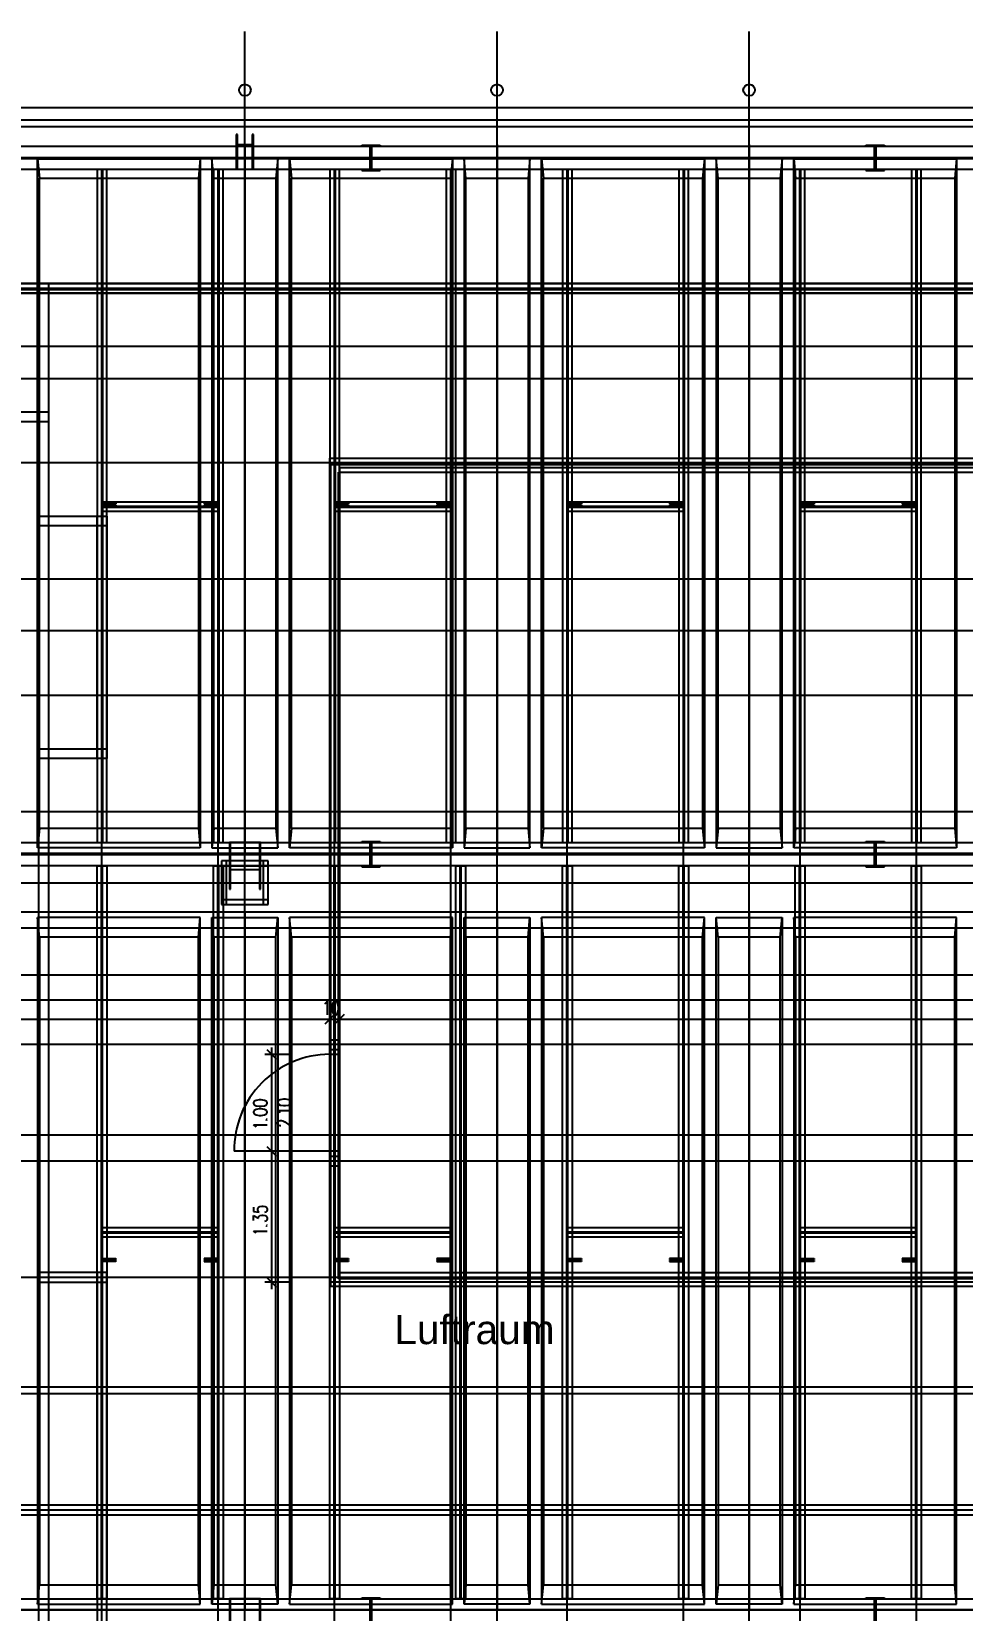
# Model space of a CAD drawing. Header units: inches. Extents: x 0 to 54693, y 0 to 31146.
# Drawn here: x 387.8 to 579.8, y 296.4 to 622.1 of the extents above; entities that cross this region are included whole.
import ezdxf
from ezdxf.lldxf.tags import DXFTag

# ---------------------------------------------------------------- set-up
doc = ezdxf.new("R2010")
doc.units = ezdxf.units.IN
doc.header["$MEASUREMENT"] = 0
doc.layers.add('Added', color=3, linetype='Continuous')
doc.styles.get("Standard").update_dxf_attribs({"font": 'arial.ttf'})
tags = doc.linetypes.add('1070_00_1200$0$SL3', pattern=[0.2, 0.1, -0.1]).pattern_tags.tags
tags[6:7] = [DXFTag(74, 4), DXFTag(75, 0), DXFTag(340, '0'), DXFTag(46, 1.0), DXFTag(50, 0.0), DXFTag(44, 0.0), DXFTag(45, 0.0)]
tags[4:5] = [DXFTag(74, 4), DXFTag(75, 0), DXFTag(340, '0'), DXFTag(46, 1.0), DXFTag(50, 0.0), DXFTag(44, 0.0), DXFTag(45, 0.0)]
tags = doc.linetypes.add('1070_00_1200$0$SP2', pattern=[0.9, 0.4, -0.2, 0.1, -0.2]).pattern_tags.tags
tags[10:11] = [DXFTag(74, 4), DXFTag(75, 0), DXFTag(340, '0'), DXFTag(46, 1.0), DXFTag(50, 0.0), DXFTag(44, 0.0), DXFTag(45, 0.0)]
tags[8:9] = [DXFTag(74, 4), DXFTag(75, 0), DXFTag(340, '0'), DXFTag(46, 1.0), DXFTag(50, 0.0), DXFTag(44, 0.0), DXFTag(45, 0.0)]
tags[6:7] = [DXFTag(74, 4), DXFTag(75, 0), DXFTag(340, '0'), DXFTag(46, 1.0), DXFTag(50, 0.0), DXFTag(44, 0.0), DXFTag(45, 0.0)]
tags[4:5] = [DXFTag(74, 4), DXFTag(75, 0), DXFTag(340, '0'), DXFTag(46, 1.0), DXFTag(50, 0.0), DXFTag(44, 0.0), DXFTag(45, 0.0)]
tags = doc.linetypes.add('1070_00_1200_Trägerrostdwg$0$SP2', pattern=[0.9, 0.4, -0.2, 0.1, -0.2]).pattern_tags.tags
tags[10:11] = [DXFTag(74, 4), DXFTag(75, 0), DXFTag(340, '0'), DXFTag(46, 1.0), DXFTag(50, 0.0), DXFTag(44, 0.0), DXFTag(45, 0.0)]
tags[8:9] = [DXFTag(74, 4), DXFTag(75, 0), DXFTag(340, '0'), DXFTag(46, 1.0), DXFTag(50, 0.0), DXFTag(44, 0.0), DXFTag(45, 0.0)]
tags[6:7] = [DXFTag(74, 4), DXFTag(75, 0), DXFTag(340, '0'), DXFTag(46, 1.0), DXFTag(50, 0.0), DXFTag(44, 0.0), DXFTag(45, 0.0)]
tags[4:5] = [DXFTag(74, 4), DXFTag(75, 0), DXFTag(340, '0'), DXFTag(46, 1.0), DXFTag(50, 0.0), DXFTag(44, 0.0), DXFTag(45, 0.0)]

msp = doc.modelspace()

# ---------------------------------------------------------------- linework, layer by layer
at = {"layer": 'Added', "linetype": '1070_00_1200$0$SP2', "lineweight": -2, "ltscale": 0.18}
for p, q in [((431.84, 47.97), (431.84, 622.06)), ((483.84, 47.97), (483.84, 622.06)), ((535.84, 47.97), (535.84, 622.06)), ((171.58, 602.5), (1094.14, 602.5)), ((431.84, 598.8), (431.84, 452.5)), ((483.84, 598.8), (483.84, 452.5)), ((535.84, 598.8), (535.84, 452.5)), ((389.04, 453.7), (389.04, 595.8)), ((389.04, 595.8), (422.64, 595.8)), ((389.04, 595.8), (389.44, 591.8)), ((422.64, 595.8), (422.24, 591.8)), ((422.64, 595.8), (422.64, 453.7)), ((425.04, 595.8), (425.04, 453.7)), ((438.64, 595.8), (425.04, 595.8)), ((425.44, 591.8), (425.04, 595.8)), ((438.64, 595.8), (438.24, 591.8)), ((438.64, 453.7), (438.64, 595.8)), ((441.04, 453.7), (441.04, 595.8)), ((441.04, 595.8), (474.64, 595.8)), ((441.04, 595.8), (441.44, 591.8)), ((474.64, 595.8), (474.24, 591.8)), ((474.64, 595.8), (474.64, 453.7)), ((477.04, 595.8), (477.04, 453.7)), ((490.64, 595.8), (477.04, 595.8)), ((477.44, 591.8), (477.04, 595.8)), ((490.64, 595.8), (490.24, 591.8)), ((490.64, 453.7), (490.64, 595.8)), ((493.04, 453.7), (493.04, 595.8)), ((493.04, 595.8), (526.64, 595.8)), ((493.04, 595.8), (493.44, 591.8)), ((526.64, 595.8), (526.24, 591.8)), ((526.64, 595.8), (526.64, 453.7)), ((529.04, 595.8), (529.04, 453.7)), ((542.64, 595.8), (529.04, 595.8)), ((529.44, 591.8), (529.04, 595.8)), ((542.64, 595.8), (542.24, 591.8)), ((542.64, 453.7), (542.64, 595.8)), ((545.04, 453.7), (545.04, 595.8)), ((545.04, 595.8), (578.64, 595.8)), ((545.04, 595.8), (545.44, 591.8)), ((578.64, 595.8), (578.24, 591.8)), ((578.64, 595.8), (578.64, 453.7)), ((389.44, 591.8), (422.24, 591.8)), ((389.44, 457.7), (389.44, 591.8)), ((422.24, 591.8), (422.24, 457.7)), ((425.44, 591.8), (438.24, 591.8)), ((425.44, 457.7), (425.44, 591.8)), ((438.24, 591.8), (438.24, 457.7)), ((441.44, 591.8), (474.24, 591.8)), ((441.44, 457.7), (441.44, 591.8)), ((474.24, 591.8), (474.24, 457.7)), ((477.44, 591.8), (490.24, 591.8)), ((477.44, 457.7), (477.44, 591.8)), ((490.24, 591.8), (490.24, 457.7)), ((493.44, 591.8), (526.24, 591.8)), ((493.44, 457.7), (493.44, 591.8)), ((526.24, 591.8), (526.24, 457.7)), ((529.44, 591.8), (542.24, 591.8)), ((529.44, 457.7), (529.44, 591.8)), ((542.24, 591.8), (542.24, 457.7)), ((545.44, 591.8), (578.24, 591.8)), ((545.44, 457.7), (545.44, 591.8)), ((578.24, 591.8), (578.24, 457.7)), ((1026.34, 569.1), (234.34, 569.1)), ((402.34, 77.1), (402.34, 569.1)), ((426.34, 77.1), (426.34, 569.1)), ((450.34, 77.1), (450.34, 569.1)), ((474.34, 77.1), (474.34, 569.1)), ((498.34, 77.1), (498.34, 569.1)), ((522.34, 77.1), (522.34, 569.1)), ((546.34, 77.1), (546.34, 569.1)), ((570.34, 77.1), (570.34, 569.1)), ((1026.34, 557.1), (234.34, 557.1)), ((171.58, 550.5), (1094.14, 550.5)), ((1026.34, 533.1), (234.34, 533.1)), ((1026.34, 509.1), (234.34, 509.1)), ((171.58, 498.5), (1094.14, 498.5)), ((1026.34, 485.1), (234.34, 485.1)), ((1026.34, 461.1), (234.34, 461.1)), ((389.44, 457.7), (389.04, 453.7)), ((422.24, 457.7), (389.44, 457.7)), ((422.24, 457.7), (422.64, 453.7)), ((425.44, 457.7), (425.04, 453.7)), ((438.24, 457.7), (425.44, 457.7)), ((438.24, 457.7), (438.64, 453.7)), ((441.44, 457.7), (441.04, 453.7)), ((474.24, 457.7), (441.44, 457.7)), ((474.24, 457.7), (474.64, 453.7)), ((477.44, 457.7), (477.04, 453.7)), ((490.24, 457.7), (477.44, 457.7)), ((490.24, 457.7), (490.64, 453.7)), ((493.44, 457.7), (493.04, 453.7)), ((526.24, 457.7), (493.44, 457.7)), ((526.24, 457.7), (526.64, 453.7)), ((529.44, 457.7), (529.04, 453.7)), ((542.24, 457.7), (529.44, 457.7)), ((542.24, 457.7), (542.64, 453.7)), ((545.44, 457.7), (545.04, 453.7)), ((578.24, 457.7), (545.44, 457.7)), ((578.24, 457.7), (578.64, 453.7)), ((422.64, 453.7), (389.04, 453.7)), ((425.04, 453.7), (438.64, 453.7)), ((474.64, 453.7), (441.04, 453.7)), ((477.04, 453.7), (490.64, 453.7)), ((526.64, 453.7), (493.04, 453.7)), ((529.04, 453.7), (542.64, 453.7)), ((578.64, 453.7), (545.04, 453.7)), ((1057.14, 452.5), (171.58, 452.5)), ((171.58, 446.5), (1094.14, 446.5)), ((171.58, 440.5), (1057.14, 440.5)), ((431.84, 440.5), (431.84, 296.5)), ((483.84, 440.5), (483.84, 296.5)), ((535.84, 440.5), (535.84, 296.5)), ((1026.34, 437.1), (234.34, 437.1)), ((389.04, 439.3), (389.04, 297.7)), ((422.64, 439.3), (389.04, 439.3)), ((389.44, 435.3), (389.04, 439.3)), ((422.24, 435.3), (422.64, 439.3)), ((422.64, 297.7), (422.64, 439.3)), ((425.04, 297.7), (425.04, 439.3)), ((425.04, 439.3), (438.64, 439.3)), ((425.44, 435.3), (425.04, 439.3)), ((438.24, 435.3), (438.64, 439.3)), ((438.64, 439.3), (438.64, 297.7)), ((441.04, 439.3), (441.04, 297.7)), ((474.64, 439.3), (441.04, 439.3)), ((441.44, 435.3), (441.04, 439.3)), ((474.24, 435.3), (474.64, 439.3)), ((474.64, 297.7), (474.64, 439.3)), ((477.04, 297.7), (477.04, 439.3)), ((477.04, 439.3), (490.64, 439.3)), ((477.44, 435.3), (477.04, 439.3)), ((490.24, 435.3), (490.64, 439.3)), ((490.64, 439.3), (490.64, 297.7)), ((493.04, 439.3), (493.04, 297.7)), ((526.64, 439.3), (493.04, 439.3)), ((493.44, 435.3), (493.04, 439.3)), ((526.24, 435.3), (526.64, 439.3)), ((526.64, 297.7), (526.64, 439.3)), ((529.04, 297.7), (529.04, 439.3)), ((529.04, 439.3), (542.64, 439.3)), ((529.44, 435.3), (529.04, 439.3)), ((542.24, 435.3), (542.64, 439.3)), ((542.64, 439.3), (542.64, 297.7)), ((545.04, 439.3), (545.04, 297.7)), ((578.64, 439.3), (545.04, 439.3)), ((545.44, 435.3), (545.04, 439.3)), ((578.24, 435.3), (578.64, 439.3)), ((578.64, 297.7), (578.64, 439.3)), ((422.24, 435.3), (389.44, 435.3)), ((389.44, 435.3), (389.44, 301.7)), ((422.24, 301.7), (422.24, 435.3)), ((438.24, 435.3), (425.44, 435.3)), ((425.44, 435.3), (425.44, 301.7)), ((438.24, 301.7), (438.24, 435.3)), ((474.24, 435.3), (441.44, 435.3)), ((441.44, 435.3), (441.44, 301.7)), ((474.24, 301.7), (474.24, 435.3)), ((490.24, 435.3), (477.44, 435.3)), ((477.44, 435.3), (477.44, 301.7)), ((490.24, 301.7), (490.24, 435.3)), ((526.24, 435.3), (493.44, 435.3)), ((493.44, 435.3), (493.44, 301.7)), ((526.24, 301.7), (526.24, 435.3)), ((542.24, 435.3), (529.44, 435.3)), ((529.44, 435.3), (529.44, 301.7)), ((542.24, 301.7), (542.24, 435.3)), ((578.24, 435.3), (545.44, 435.3)), ((545.44, 435.3), (545.44, 301.7)), ((578.24, 301.7), (578.24, 435.3)), ((1026.34, 413.1), (234.34, 413.1)), ((171.58, 394.5), (1094.14, 394.5)), ((1026.34, 389.1), (234.34, 389.1)), ((1026.34, 365.1), (234.34, 365.1)), ((171.58, 342.5), (1094.14, 342.5)), ((1026.34, 341.1), (234.34, 341.1)), ((1026.34, 317.1), (234.34, 317.1)), ((389.04, 297.7), (389.44, 301.7)), ((389.44, 301.7), (422.24, 301.7)), ((422.64, 297.7), (422.24, 301.7)), ((425.44, 301.7), (425.04, 297.7)), ((425.44, 301.7), (438.24, 301.7)), ((438.64, 297.7), (438.24, 301.7)), ((441.04, 297.7), (441.44, 301.7)), ((441.44, 301.7), (474.24, 301.7)), ((474.64, 297.7), (474.24, 301.7)), ((477.44, 301.7), (477.04, 297.7)), ((477.44, 301.7), (490.24, 301.7)), ((490.64, 297.7), (490.24, 301.7)), ((493.04, 297.7), (493.44, 301.7)), ((493.44, 301.7), (526.24, 301.7)), ((526.64, 297.7), (526.24, 301.7)), ((529.44, 301.7), (529.04, 297.7)), ((529.44, 301.7), (542.24, 301.7)), ((542.64, 297.7), (542.24, 301.7)), ((545.04, 297.7), (545.44, 301.7)), ((545.44, 301.7), (578.24, 301.7)), ((578.64, 297.7), (578.24, 301.7)), ((1057.14, 296.5), (171.58, 296.5)), ((389.04, 297.7), (422.64, 297.7)), ((438.64, 297.7), (425.04, 297.7)), ((441.04, 297.7), (474.64, 297.7)), ((490.64, 297.7), (477.04, 297.7)), ((493.04, 297.7), (526.64, 297.7)), ((542.64, 297.7), (529.04, 297.7)), ((545.04, 297.7), (578.64, 297.7))]:
    msp.add_line(p, q, dxfattribs=at)
at = {"layer": 'Added', "linetype": 'Continuous', "lineweight": -2, "ltscale": 0.18}
for p, q in [((171.58, 606.4), (1059.74, 606.4)), ((1057.14, 603.8), (171.58, 603.8)), ((287.34, 570.1), (1027.34, 570.1)), ((835.14, 568.8), (286.84, 568.8)), ((1027.34, 568.1), (287.34, 568.1)), ((449.34, 414.1), (449.34, 534.1)), ((449.34, 534.1), (835.34, 534.1)), ((449.54, 363.2), (449.54, 532.8)), ((449.54, 532.8), (835.14, 532.8)), ((451.14, 364.8), (451.14, 531.2)), ((451.14, 531.2), (833.54, 531.2)), ((451.34, 532.1), (451.34, 411.1)), ((833.34, 532.1), (451.34, 532.1)), ((171.58, 427.5), (1028.74, 427.5)), ((1053.54, 422.3), (231.94, 422.3)), ((1028.74, 418.3), (222.44, 418.3)), ((450.33, 419.29), (448.35, 417.31)), ((449.34, 419.7), (449.34, 414.3)), ((452.33, 419.29), (450.35, 417.31)), ((451.34, 419.7), (451.34, 414.3)), ((449.34, 414.1), (451.34, 414.1)), ((449.34, 411.1), (449.34, 414.1)), ((441.34, 411.1), (435.94, 411.1)), ((436.35, 412.09), (438.33, 410.11)), ((437.34, 412.5), (437.34, 362.7)), ((449.34, 412.1), (451.34, 412.1)), ((451.34, 411.1), (449.34, 411.1)), ((451.34, 391.1), (429.64, 391.1)), ((441.34, 391.1), (435.94, 391.1)), ((436.35, 392.09), (438.33, 390.11)), ((449.34, 364.1), (449.34, 391.1)), ((451.34, 391.1), (451.34, 366.1)), ((449.34, 390.1), (451.34, 390.1)), ((449.34, 388.1), (451.34, 388.1)), ((436.35, 365.09), (438.33, 363.11)), ((833.54, 364.8), (451.14, 364.8)), ((451.34, 366.1), (764.34, 366.1)), ((441.34, 364.1), (435.94, 364.1)), ((764.34, 364.1), (449.34, 364.1)), ((835.14, 363.2), (449.54, 363.2))]:
    msp.add_line(p, q, dxfattribs=at)
at = {"layer": 'Added', "linetype": '1070_00_1200_Trägerrostdwg$0$SP2', "lineweight": -2, "ltscale": 0.18}
for p, q in [((430.34, 600.8), (430.04, 600.8)), ((430.04, 600.8), (430.04, 593.6)), ((430.34, 593.6), (430.34, 600.8)), ((433.64, 600.8), (433.34, 600.8)), ((433.34, 600.8), (433.34, 593.6)), ((433.64, 593.6), (433.64, 600.8)), ((250.04, 598.4), (457.64, 598.4)), ((250.04, 596.1), (457.64, 596.1)), ((430.04, 598.8), (433.64, 598.8)), ((455.94, 598.4), (455.94, 598.6)), ((455.94, 598.6), (459.74, 598.6)), ((459.74, 598.4), (455.94, 598.4)), ((457.64, 598.4), (457.64, 593.6)), ((458.04, 593.6), (458.04, 598.4)), ((458.04, 598.4), (561.64, 598.4)), ((458.04, 596.1), (561.64, 596.1)), ((459.74, 598.6), (459.74, 598.4)), ((559.94, 598.4), (559.94, 598.6)), ((559.94, 598.6), (563.74, 598.6)), ((563.74, 598.4), (559.94, 598.4)), ((561.64, 598.4), (561.64, 593.6)), ((562.04, 593.6), (562.04, 598.4)), ((562.04, 598.4), (769.64, 598.4)), ((562.04, 596.1), (769.64, 596.1)), ((563.74, 598.6), (563.74, 598.4)), ((250.04, 595.9), (457.64, 595.9)), ((457.64, 593.6), (250.04, 593.6)), ((403.34, 593.59), (401.34, 593.59)), ((401.34, 593.59), (401.34, 454.8)), ((402.24, 593.59), (402.24, 454.8)), ((402.44, 593.59), (402.44, 454.8)), ((403.34, 454.8), (403.34, 593.59)), ((427.34, 593.59), (425.34, 593.59)), ((425.34, 593.59), (425.34, 454.8)), ((426.24, 593.59), (426.24, 454.8)), ((426.44, 593.59), (426.44, 454.8)), ((427.34, 454.8), (427.34, 593.59)), ((433.64, 593.6), (430.04, 593.6)), ((451.34, 593.59), (449.34, 593.59)), ((449.34, 593.59), (449.34, 454.8)), ((450.24, 593.59), (450.24, 454.8)), ((450.44, 593.59), (450.44, 454.8)), ((451.34, 454.8), (451.34, 593.59)), ((459.74, 593.6), (455.94, 593.6)), ((455.94, 593.6), (455.94, 593.4)), ((455.94, 593.4), (459.74, 593.4)), ((458.04, 595.9), (561.64, 595.9)), ((561.64, 593.6), (458.04, 593.6)), ((459.74, 593.4), (459.74, 593.6)), ((475.34, 593.59), (473.34, 593.59)), ((473.34, 593.59), (473.34, 454.8)), ((474.24, 593.59), (474.24, 454.8)), ((474.44, 593.59), (474.44, 454.8)), ((475.34, 454.8), (475.34, 593.59)), ((499.34, 593.59), (497.34, 593.59)), ((497.34, 593.59), (497.34, 454.8)), ((498.24, 593.59), (498.24, 454.8)), ((498.44, 593.59), (498.44, 454.8)), ((499.34, 454.8), (499.34, 593.59)), ((523.34, 593.59), (521.34, 593.59)), ((521.34, 593.59), (521.34, 454.8)), ((522.24, 593.59), (522.24, 454.8)), ((522.44, 593.59), (522.44, 454.8)), ((523.34, 454.8), (523.34, 593.59)), ((547.34, 593.59), (545.34, 593.59)), ((545.34, 593.59), (545.34, 454.8)), ((546.24, 593.59), (546.24, 454.8)), ((546.44, 593.59), (546.44, 454.8)), ((547.34, 454.8), (547.34, 593.59)), ((559.94, 593.6), (559.94, 593.4)), ((563.74, 593.6), (559.94, 593.6)), ((559.94, 593.4), (563.74, 593.4)), ((562.04, 595.9), (769.64, 595.9)), ((769.64, 593.6), (562.04, 593.6)), ((563.74, 593.4), (563.74, 593.6)), ((571.34, 593.59), (569.34, 593.59)), ((569.34, 593.59), (569.34, 454.8)), ((570.24, 593.59), (570.24, 454.8)), ((570.44, 593.59), (570.44, 454.8)), ((571.34, 454.8), (571.34, 593.59)), ((402.44, 525.05), (426.24, 525.05)), ((402.44, 524.6), (402.44, 524.8)), ((402.44, 524.8), (405.24, 524.8)), ((405.24, 524.6), (402.44, 524.6)), ((402.44, 524.2), (402.44, 524.4)), ((402.44, 524.4), (405.24, 524.4)), ((405.24, 524.8), (405.24, 524.6)), ((405.24, 524.4), (405.24, 524.2)), ((426.24, 524.8), (423.44, 524.8)), ((423.44, 524.8), (423.44, 524.6)), ((423.44, 524.6), (426.24, 524.6)), ((426.24, 524.4), (423.44, 524.4)), ((423.44, 524.4), (423.44, 524.2)), ((426.24, 524.6), (426.24, 524.8)), ((426.24, 524.2), (426.24, 524.4)), ((450.44, 525.05), (474.24, 525.05)), ((450.44, 524.6), (450.44, 524.8)), ((450.44, 524.8), (453.24, 524.8)), ((453.24, 524.6), (450.44, 524.6)), ((450.44, 524.2), (450.44, 524.4)), ((450.44, 524.4), (453.24, 524.4)), ((453.24, 524.8), (453.24, 524.6)), ((453.24, 524.4), (453.24, 524.2)), ((474.24, 524.8), (471.44, 524.8)), ((471.44, 524.8), (471.44, 524.6)), ((471.44, 524.6), (474.24, 524.6)), ((474.24, 524.4), (471.44, 524.4)), ((471.44, 524.4), (471.44, 524.2)), ((474.24, 524.6), (474.24, 524.8)), ((474.24, 524.2), (474.24, 524.4)), ((498.44, 525.05), (522.24, 525.05)), ((498.44, 524.6), (498.44, 524.8)), ((498.44, 524.8), (501.24, 524.8)), ((501.24, 524.6), (498.44, 524.6)), ((498.44, 524.2), (498.44, 524.4)), ((498.44, 524.4), (501.24, 524.4)), ((501.24, 524.8), (501.24, 524.6)), ((501.24, 524.4), (501.24, 524.2)), ((522.24, 524.8), (519.44, 524.8)), ((519.44, 524.8), (519.44, 524.6)), ((519.44, 524.6), (522.24, 524.6)), ((522.24, 524.4), (519.44, 524.4)), ((519.44, 524.4), (519.44, 524.2)), ((522.24, 524.6), (522.24, 524.8)), ((522.24, 524.2), (522.24, 524.4)), ((546.44, 525.05), (570.24, 525.05)), ((546.44, 524.6), (546.44, 524.8)), ((546.44, 524.8), (549.24, 524.8)), ((549.24, 524.6), (546.44, 524.6)), ((546.44, 524.2), (546.44, 524.4)), ((546.44, 524.4), (549.24, 524.4)), ((549.24, 524.8), (549.24, 524.6)), ((549.24, 524.4), (549.24, 524.2)), ((570.24, 524.8), (567.44, 524.8)), ((567.44, 524.8), (567.44, 524.6)), ((567.44, 524.6), (570.24, 524.6)), ((570.24, 524.4), (567.44, 524.4)), ((567.44, 524.4), (567.44, 524.2)), ((570.24, 524.6), (570.24, 524.8)), ((570.24, 524.2), (570.24, 524.4)), ((405.24, 524.2), (402.44, 524.2)), ((402.44, 524.15), (426.24, 524.15)), ((402.44, 523.95), (426.24, 523.95)), ((426.24, 523.05), (402.44, 523.05)), ((423.44, 524.2), (426.24, 524.2)), ((453.24, 524.2), (450.44, 524.2)), ((450.44, 524.15), (474.24, 524.15)), ((450.44, 523.95), (474.24, 523.95)), ((474.24, 523.05), (450.44, 523.05)), ((471.44, 524.2), (474.24, 524.2)), ((501.24, 524.2), (498.44, 524.2)), ((498.44, 524.15), (522.24, 524.15)), ((498.44, 523.95), (522.24, 523.95)), ((522.24, 523.05), (498.44, 523.05)), ((519.44, 524.2), (522.24, 524.2)), ((549.24, 524.2), (546.44, 524.2)), ((546.44, 524.15), (570.24, 524.15)), ((546.44, 523.95), (570.24, 523.95)), ((570.24, 523.05), (546.44, 523.05)), ((567.44, 524.2), (570.24, 524.2)), ((250.04, 454.8), (457.64, 454.8)), ((401.34, 454.8), (403.34, 454.8)), ((425.34, 454.8), (427.34, 454.8)), ((428.64, 454.8), (428.64, 445.2)), ((435.04, 454.8), (428.64, 454.8)), ((428.84, 445.2), (428.84, 454.8)), ((434.84, 454.8), (434.84, 445.2)), ((435.04, 445.2), (435.04, 454.8)), ((449.34, 454.8), (451.34, 454.8)), ((455.94, 454.8), (455.94, 455)), ((455.94, 455), (459.74, 455)), ((459.74, 454.8), (455.94, 454.8)), ((457.64, 454.8), (457.64, 450)), ((458.04, 450), (458.04, 454.8)), ((458.04, 454.8), (561.64, 454.8)), ((459.74, 455), (459.74, 454.8)), ((473.34, 454.8), (475.34, 454.8)), ((497.34, 454.8), (499.34, 454.8)), ((521.34, 454.8), (523.34, 454.8)), ((545.34, 454.8), (547.34, 454.8)), ((559.94, 454.8), (559.94, 455)), ((559.94, 455), (563.74, 455)), ((563.74, 454.8), (559.94, 454.8)), ((561.64, 454.8), (561.64, 450)), ((562.04, 450), (562.04, 454.8)), ((562.04, 454.8), (769.64, 454.8)), ((563.74, 455), (563.74, 454.8)), ((569.34, 454.8), (571.34, 454.8)), ((250.04, 452.5), (457.64, 452.5)), ((250.04, 452.3), (457.64, 452.3)), ((457.64, 450), (250.04, 450)), ((401.34, 298.8), (401.34, 450)), ((401.34, 450), (403.34, 450)), ((402.24, 298.8), (402.24, 450)), ((402.44, 298.8), (402.44, 450)), ((403.34, 450), (403.34, 298.8)), ((425.34, 298.8), (425.34, 450)), ((425.34, 450), (427.34, 450)), ((426.24, 298.8), (426.24, 450)), ((426.44, 298.8), (426.44, 450)), ((427.34, 450), (427.34, 298.8)), ((449.34, 298.8), (449.34, 450)), ((449.34, 450), (451.34, 450)), ((450.24, 298.8), (450.24, 450)), ((450.44, 298.8), (450.44, 450)), ((451.34, 450), (451.34, 298.8)), ((459.74, 450), (455.94, 450)), ((455.94, 450), (455.94, 449.8)), ((455.94, 449.8), (459.74, 449.8)), ((458.04, 452.5), (561.64, 452.5)), ((458.04, 452.3), (561.64, 452.3)), ((561.64, 450), (458.04, 450)), ((459.74, 449.8), (459.74, 450)), ((475.34, 298.8), (475.34, 450)), ((475.34, 450), (477.34, 450)), ((476.24, 298.8), (476.24, 450)), ((476.44, 298.8), (476.44, 450)), ((477.34, 450), (477.34, 298.8)), ((497.34, 298.8), (497.34, 450)), ((497.34, 450), (499.34, 450)), ((498.24, 298.8), (498.24, 450)), ((498.44, 298.8), (498.44, 450)), ((499.34, 450), (499.34, 298.8)), ((521.34, 298.8), (521.34, 450)), ((521.34, 450), (523.34, 450)), ((522.24, 298.8), (522.24, 450)), ((522.44, 298.8), (522.44, 450)), ((523.34, 450), (523.34, 298.8)), ((545.34, 298.8), (545.34, 450)), ((545.34, 450), (547.34, 450)), ((546.24, 298.8), (546.24, 450)), ((546.44, 298.8), (546.44, 450)), ((547.34, 450), (547.34, 298.8)), ((563.74, 450), (559.94, 450)), ((559.94, 450), (559.94, 449.8)), ((559.94, 449.8), (563.74, 449.8)), ((562.04, 452.5), (769.64, 452.5)), ((562.04, 452.3), (769.64, 452.3)), ((769.64, 450), (562.04, 450)), ((563.74, 449.8), (563.74, 450)), ((569.34, 298.8), (569.34, 450)), ((569.34, 450), (571.34, 450)), ((570.24, 298.8), (570.24, 450)), ((570.44, 298.8), (570.44, 450)), ((571.34, 450), (571.34, 298.8)), ((428.64, 449.2), (435.04, 449.2)), ((428.64, 445.2), (428.84, 445.2)), ((434.84, 445.2), (435.04, 445.2)), ((402.44, 375.4), (426.24, 375.4)), ((450.44, 375.4), (474.24, 375.4)), ((474.24, 375.4), (474.24, 373.4)), ((498.44, 375.4), (522.24, 375.4)), ((546.44, 375.4), (570.24, 375.4)), ((402.44, 374.5), (426.24, 374.5)), ((402.44, 374.3), (426.24, 374.3)), ((426.24, 373.4), (402.44, 373.4)), ((450.44, 374.5), (474.24, 374.5)), ((450.44, 374.3), (474.24, 374.3)), ((474.24, 373.4), (450.44, 373.4)), ((498.44, 374.5), (522.24, 374.5)), ((498.44, 374.3), (522.24, 374.3)), ((522.24, 373.4), (498.44, 373.4)), ((546.44, 374.5), (570.24, 374.5)), ((546.44, 374.3), (570.24, 374.3)), ((570.24, 373.4), (546.44, 373.4)), ((402.44, 368.77), (402.44, 368.97)), ((402.44, 368.97), (405.24, 368.97)), ((405.24, 368.77), (402.44, 368.77)), ((402.44, 368.37), (402.44, 368.57)), ((402.44, 368.57), (405.24, 368.57)), ((405.24, 368.37), (402.44, 368.37)), ((405.24, 368.97), (405.24, 368.77)), ((405.24, 368.57), (405.24, 368.37)), ((426.24, 368.97), (423.44, 368.97)), ((423.44, 368.97), (423.44, 368.77)), ((423.44, 368.77), (426.24, 368.77)), ((426.24, 368.57), (423.44, 368.57)), ((423.44, 368.57), (423.44, 368.37)), ((423.44, 368.37), (426.24, 368.37)), ((426.24, 368.77), (426.24, 368.97)), ((426.24, 368.37), (426.24, 368.57)), ((450.44, 368.77), (450.44, 368.97)), ((450.44, 368.97), (453.24, 368.97)), ((453.24, 368.77), (450.44, 368.77)), ((450.44, 368.37), (450.44, 368.57)), ((450.44, 368.57), (453.24, 368.57)), ((453.24, 368.37), (450.44, 368.37)), ((453.24, 368.97), (453.24, 368.77)), ((453.24, 368.57), (453.24, 368.37)), ((474.24, 368.97), (471.44, 368.97)), ((471.44, 368.97), (471.44, 368.77)), ((471.44, 368.77), (474.24, 368.77)), ((474.24, 368.57), (471.44, 368.57)), ((471.44, 368.57), (471.44, 368.37)), ((471.44, 368.37), (474.24, 368.37)), ((474.24, 368.77), (474.24, 368.97)), ((474.24, 368.37), (474.24, 368.57)), ((498.44, 368.77), (498.44, 368.97)), ((498.44, 368.97), (501.24, 368.97)), ((501.24, 368.77), (498.44, 368.77)), ((498.44, 368.37), (498.44, 368.57)), ((498.44, 368.57), (501.24, 368.57)), ((501.24, 368.37), (498.44, 368.37)), ((501.24, 368.97), (501.24, 368.77)), ((501.24, 368.57), (501.24, 368.37)), ((522.24, 368.97), (519.44, 368.97)), ((519.44, 368.97), (519.44, 368.77)), ((519.44, 368.77), (522.24, 368.77)), ((522.24, 368.57), (519.44, 368.57)), ((519.44, 368.57), (519.44, 368.37)), ((519.44, 368.37), (522.24, 368.37)), ((522.24, 368.77), (522.24, 368.97)), ((522.24, 368.37), (522.24, 368.57)), ((546.44, 368.77), (546.44, 368.97)), ((546.44, 368.97), (549.24, 368.97)), ((549.24, 368.77), (546.44, 368.77)), ((546.44, 368.37), (546.44, 368.57)), ((546.44, 368.57), (549.24, 368.57)), ((549.24, 368.37), (546.44, 368.37)), ((549.24, 368.97), (549.24, 368.77)), ((549.24, 368.57), (549.24, 368.37)), ((570.24, 368.97), (567.44, 368.97)), ((567.44, 368.97), (567.44, 368.77)), ((567.44, 368.77), (570.24, 368.77)), ((570.24, 368.57), (567.44, 368.57)), ((567.44, 368.57), (567.44, 368.37)), ((567.44, 368.37), (570.24, 368.37)), ((570.24, 368.77), (570.24, 368.97)), ((570.24, 368.37), (570.24, 368.57)), ((250.04, 298.8), (457.64, 298.8)), ((250.04, 296.5), (457.64, 296.5)), ((403.34, 298.8), (401.34, 298.8)), ((427.34, 298.8), (425.34, 298.8)), ((428.64, 298.8), (428.64, 289.2)), ((435.04, 298.8), (428.64, 298.8)), ((428.84, 289.2), (428.84, 298.8)), ((434.84, 298.8), (434.84, 289.2)), ((435.04, 289.2), (435.04, 298.8)), ((451.34, 298.8), (449.34, 298.8)), ((455.94, 298.8), (455.94, 299)), ((455.94, 299), (459.74, 299)), ((459.74, 298.8), (455.94, 298.8)), ((457.64, 298.8), (457.64, 294)), ((458.04, 294), (458.04, 298.8)), ((458.04, 298.8), (561.64, 298.8)), ((458.04, 296.5), (561.64, 296.5)), ((459.74, 299), (459.74, 298.8)), ((477.34, 298.8), (475.34, 298.8)), ((499.34, 298.8), (497.34, 298.8)), ((523.34, 298.8), (521.34, 298.8)), ((547.34, 298.8), (545.34, 298.8)), ((559.94, 299), (563.74, 299)), ((559.94, 298.8), (559.94, 299)), ((563.74, 298.8), (559.94, 298.8)), ((561.64, 298.8), (561.64, 294)), ((562.04, 294), (562.04, 298.8)), ((562.04, 298.8), (769.64, 298.8)), ((562.04, 296.5), (769.64, 296.5)), ((563.74, 299), (563.74, 298.8)), ((571.34, 298.8), (569.34, 298.8))]:
    msp.add_line(p, q, dxfattribs=at)
at = {"layer": 'Added', "linetype": '1070_00_1200$0$SL3', "lineweight": -2, "ltscale": 0.18}
for p, q in [((1027.34, 570.1), (233.34, 570.1)), ((389.34, 76.1), (389.34, 570.1)), ((389.34, 570.1), (391.34, 570.1)), ((391.34, 570.1), (391.34, 76.1)), ((233.34, 568.1), (1027.34, 568.1)), ((340.74, 543.6), (391.34, 543.6)), ((391.34, 541.6), (340.74, 541.6)), ((389.34, 522.1), (403.34, 522.1)), ((401.34, 472.1), (401.34, 522.1)), ((403.34, 522.1), (403.34, 472.1)), ((403.34, 522.1), (403.34, 520.1)), ((403.34, 520.1), (389.34, 520.1)), ((389.34, 474.1), (403.34, 474.1)), ((403.34, 474.1), (403.34, 472.1)), ((403.34, 472.1), (389.34, 472.1)), ((427.04, 451), (427.04, 442)), ((436.64, 451), (427.04, 451)), ((427.04, 450), (436.64, 450)), ((428.04, 442), (428.04, 451)), ((435.64, 451), (435.64, 442)), ((436.64, 442), (436.64, 451)), ((436.64, 443), (427.04, 443)), ((427.04, 442), (436.64, 442)), ((403.34, 366.1), (389.34, 366.1)), ((401.34, 366.1), (401.34, 268.1)), ((403.34, 364.1), (403.34, 366.1)), ((403.34, 268.1), (403.34, 366.1)), ((389.34, 364.1), (403.34, 364.1)), ((895.34, 318.1), (329.34, 318.1)), ((329.34, 316.1), (895.34, 316.1))]:
    msp.add_line(p, q, dxfattribs=at)
at = {"layer": 'Added', "linetype": 'ByBlock', "lineweight": -2, "ltscale": 0.18}
for p, q in [((448.33, 421.5), (448.52, 421.64)), ((448.52, 421.64), (448.8, 422.04)), ((448.8, 422.04), (448.8, 419.24)), ((449.92, 421.5), (449.82, 420.84)), ((449.82, 420.84), (449.82, 420.44)), ((449.82, 420.44), (449.92, 419.77)), ((450.1, 421.9), (449.92, 421.5)), ((450.38, 422.04), (450.1, 421.9)), ((450.57, 422.04), (450.38, 422.04)), ((450.85, 421.9), (450.57, 422.04)), ((451.04, 421.5), (450.85, 421.9)), ((451.13, 420.84), (451.04, 421.5)), ((451.04, 419.77), (451.13, 420.44)), ((451.13, 420.44), (451.13, 420.84)), ((449.92, 419.77), (450.1, 419.37)), ((450.1, 419.37), (450.38, 419.24)), ((450.38, 419.24), (450.57, 419.24)), ((450.57, 419.24), (450.85, 419.37)), ((450.85, 419.37), (451.04, 419.77)), ((433.74, 401.42), (433.6, 401.14)), ((433.6, 401.14), (433.6, 400.95)), ((433.6, 400.95), (433.74, 400.67)), ((434.14, 401.6), (433.74, 401.42)), ((433.74, 400.67), (434.14, 400.48)), ((434.8, 401.7), (434.14, 401.6)), ((435.2, 401.7), (434.8, 401.7)), ((435.87, 401.6), (435.2, 401.7)), ((436.27, 401.42), (435.87, 401.6)), ((435.87, 400.48), (436.27, 400.67)), ((436.4, 401.14), (436.27, 401.42)), ((436.27, 400.67), (436.4, 400.95)), ((436.4, 400.95), (436.4, 401.14)), ((438.74, 401.56), (438.6, 401.28)), ((438.6, 401.28), (438.6, 401.09)), ((438.6, 401.09), (438.74, 400.81)), ((439.14, 401.74), (438.74, 401.56)), ((438.74, 400.81), (439.14, 400.62)), ((439.8, 401.84), (439.14, 401.74)), ((439.14, 400.62), (439.8, 400.53)), ((440.2, 401.84), (439.8, 401.84)), ((440.87, 401.74), (440.2, 401.84)), ((440.2, 400.53), (440.87, 400.62)), ((441.27, 401.56), (440.87, 401.74)), ((440.87, 400.62), (441.27, 400.81)), ((441.4, 401.28), (441.27, 401.56)), ((441.27, 400.81), (441.4, 401.09)), ((441.4, 401.09), (441.4, 401.28)), ((433.74, 399.55), (433.6, 399.27)), ((433.6, 399.27), (433.6, 399.08)), ((433.6, 399.08), (433.74, 398.8)), ((434.14, 399.74), (433.74, 399.55)), ((433.74, 398.8), (434.14, 398.62)), ((434.14, 400.48), (434.8, 400.39)), ((434.8, 399.83), (434.14, 399.74)), ((434.14, 398.62), (434.8, 398.52)), ((434.8, 400.39), (435.2, 400.39)), ((435.2, 399.83), (434.8, 399.83)), ((434.8, 398.52), (435.2, 398.52)), ((435.2, 400.39), (435.87, 400.48)), ((435.87, 399.74), (435.2, 399.83)), ((435.2, 398.52), (435.87, 398.62)), ((436.27, 399.55), (435.87, 399.74)), ((435.87, 398.62), (436.27, 398.8)), ((436.14, 397.68), (436.27, 397.59)), ((436.4, 399.27), (436.27, 399.55)), ((436.27, 398.8), (436.4, 399.08)), ((436.4, 397.68), (436.27, 397.78)), ((436.27, 397.59), (436.4, 397.68)), ((436.4, 399.08), (436.4, 399.27)), ((439, 399.22), (438.6, 399.5)), ((438.6, 399.5), (441.4, 399.5)), ((438.74, 397.26), (438.87, 397.36)), ((438.87, 397.36), (439.14, 397.45)), ((439.14, 399.04), (439, 399.22)), ((439.14, 397.45), (439.4, 397.45)), ((439.4, 397.45), (439.67, 397.36)), ((439.67, 397.36), (440.07, 397.17)), ((439.8, 400.53), (440.2, 400.53)), ((441.14, 398.2), (441.27, 398.1)), ((441.4, 398.2), (441.27, 398.29)), ((441.27, 398.1), (441.4, 398.2)), ((441.4, 396.24), (441.4, 397.54)), ((434, 396.28), (433.6, 396.56)), ((433.6, 396.56), (436.4, 396.56)), ((434.14, 396.1), (434, 396.28)), ((438.6, 397.08), (438.74, 397.26)), ((438.6, 396.7), (438.6, 397.08)), ((438.74, 396.52), (438.6, 396.7)), ((438.87, 396.42), (438.74, 396.52)), ((439.14, 396.33), (438.87, 396.42)), ((439.27, 396.33), (439.14, 396.33)), ((440.07, 397.17), (441.4, 396.24)), ((433.6, 379.61), (433.6, 378.68)), ((433.6, 378.68), (434.8, 378.58)), ((433.6, 376.81), (433.6, 377.84)), ((433.6, 377.84), (434.67, 377.28)), ((434.54, 379.24), (434.67, 379.52)), ((434.54, 378.96), (434.54, 379.24)), ((434.67, 378.68), (434.54, 378.96)), ((434.67, 379.52), (434.94, 379.7)), ((434.8, 378.58), (434.67, 378.68)), ((434.8, 377.74), (434.94, 377.84)), ((434.94, 379.7), (435.34, 379.8)), ((434.94, 377.84), (435.34, 377.93)), ((435.34, 379.8), (435.6, 379.8)), ((435.34, 377.93), (435.6, 377.93)), ((435.6, 379.8), (436, 379.7)), ((435.6, 377.93), (436, 377.84)), ((436.14, 378.58), (435.87, 378.49)), ((436, 379.7), (436.27, 379.52)), ((436, 377.84), (436.27, 377.65)), ((436.27, 378.68), (436.14, 378.58)), ((436.27, 379.52), (436.4, 379.24)), ((436.4, 378.96), (436.27, 378.68)), ((436.4, 379.24), (436.4, 378.96)), ((434, 374.38), (433.6, 374.66)), ((433.6, 374.66), (436.4, 374.66)), ((434.67, 377.56), (434.8, 377.74)), ((434.67, 377.28), (434.67, 377.56)), ((436.14, 376.72), (435.87, 376.62)), ((436.27, 376.81), (436.14, 376.72)), ((436.14, 375.78), (436.27, 375.69)), ((436.27, 377.65), (436.4, 377.37)), ((436.4, 377.09), (436.27, 376.81)), ((436.4, 375.78), (436.27, 375.88)), ((436.27, 375.69), (436.4, 375.78)), ((436.4, 377.37), (436.4, 377.09)), ((434.14, 374.2), (434, 374.38))]:
    msp.add_line(p, q, dxfattribs=at)
at = {"layer": 'Added', "linetype": 'Continuous', "lineweight": -2, "ltscale": 0.18}
for centre in [(431.84, 610), (483.84, 610), (535.84, 610)]:
    msp.add_circle(centre, 1.2, dxfattribs=at)
msp.add_ellipse((449.38, 391.36), major_axis=(-0.04, 19.75), ratio=1, start_param=0, end_param=1.581431, dxfattribs=at)

# ---------------------------------------------------------------- texts
at = {"layer": 'Added'}
msp.add_text('Luftraum', height=6, dxfattribs=at).set_placement((462.65, 351.33))

doc.saveas('drawing.dxf')
